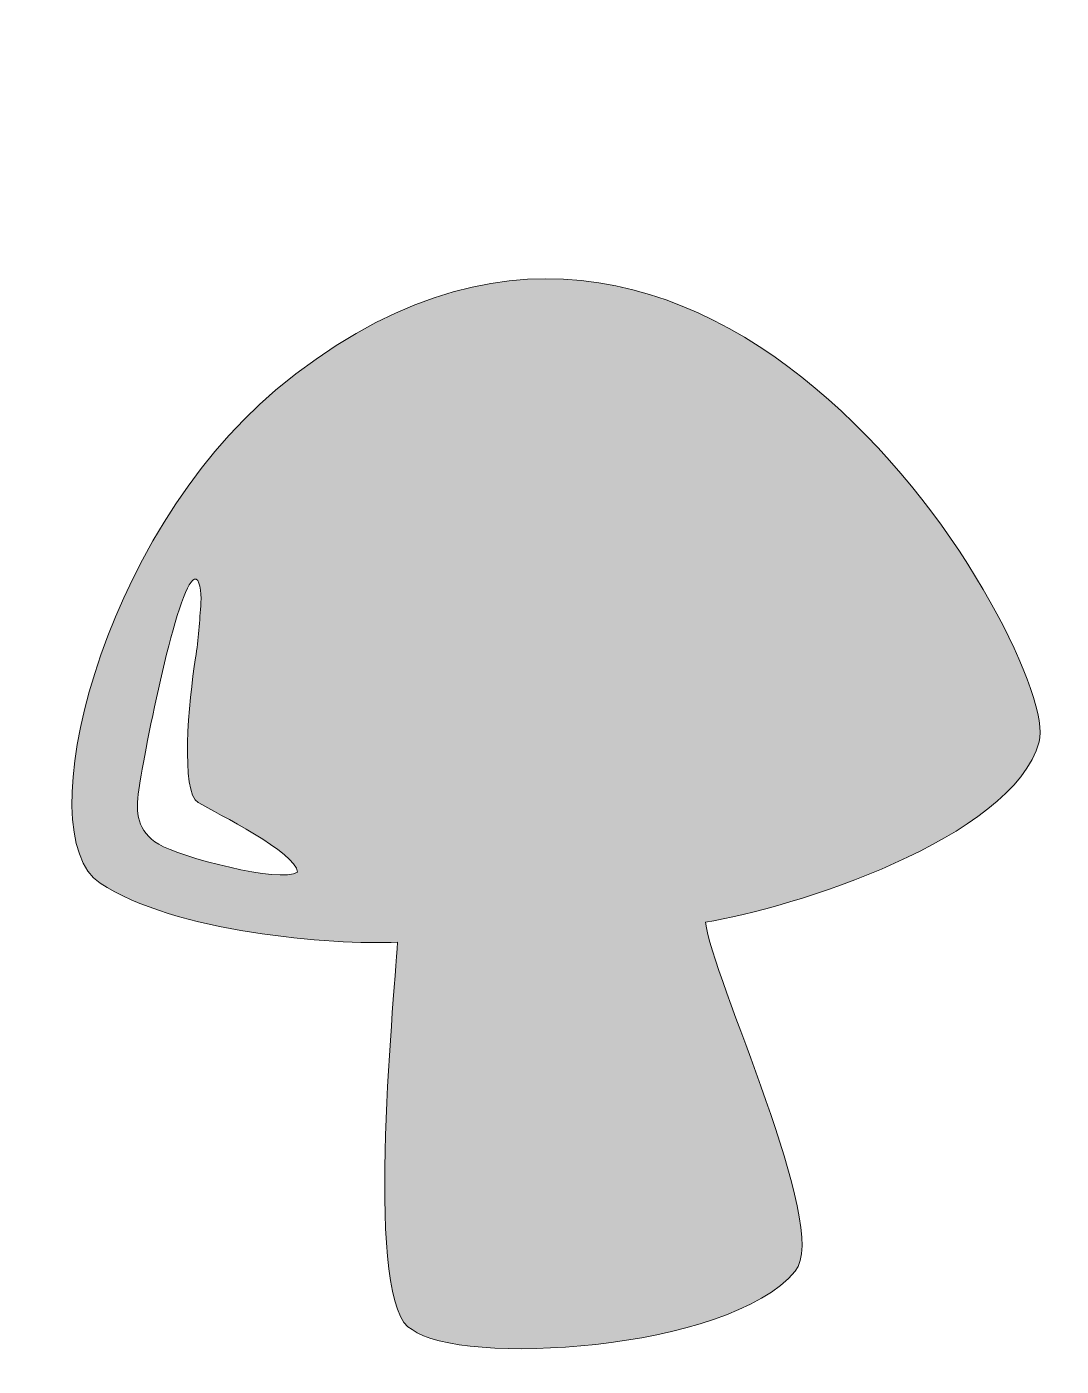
# Model space of a CAD drawing. Header units: inches. Extents: x -4 to 94, y -2 to 126.
import ezdxf

# ---------------------------------------------------------------- set-up
doc = ezdxf.new("R2010")
doc.units = ezdxf.units.IN
doc.header["$MEASUREMENT"] = 0
doc.layers.add('Layer 1', color=7, linetype='Continuous')

msp = doc.modelspace()

# ---------------------------------------------------------------- hatches: boundary and pattern name
at = {"layer": 'Layer 1', "true_color": 0xdfd800}
h = msp.add_hatch(color=52, dxfattribs=at)
h.dxf.hatch_style = 2
edge = h.paths.add_edge_path()
edge.add_spline(control_points=[(91.86, 57.64), (93.95, 65.29), (60.59, 125.53), (19.35, 91.01), (2.72, 77.09), (-4.28, 48.84), (2.67, 44.21), (9.62, 39.58), (24.7, 38.28), (30.93, 38.61), (30.55, 32.62), (27.69, 3.9), (32.32, 1.81), (36.72, -1.66), (62.31, -0.31), (68.7, 7.37), (72.11, 11.48), (60.68, 35.44), (60.18, 40.5), (68.27, 41.79), (89.35, 48.41), (91.86, 57.64)], knot_values=[0, 0, 0, 0, 1, 1, 1, 2, 2, 2, 3, 3, 3, 4, 4, 4, 5, 5, 5, 6, 6, 6, 7, 7, 7, 7], degree=3, periodic=1)
edge = h.paths.add_edge_path()
edge.add_spline(control_points=[(8.25, 47.9), (6.22, 49.14), (6.01, 50.84), (6.35, 53.08), (6.94, 56.97), (10, 72.49), (11.65, 73.07), (12.11, 73.23), (12.33, 71.85), (12.26, 70.87), (12.13, 69.1), (12.03, 67.34), (11.75, 65.6), (11.07, 61.46), (10.31, 52.84), (11.99, 51.86), (13.82, 50.8), (21.28, 47.14), (21.43, 45.24), (19.84, 44.17), (10.24, 46.69), (8.25, 47.9)], knot_values=[0, 0, 0, 0, 1, 1, 1, 2, 2, 2, 3, 3, 3, 4, 4, 4, 5, 5, 5, 6, 6, 6, 7, 7, 7, 7], degree=3, periodic=1)

# ---------------------------------------------------------------- linework, layer by layer
at = {"layer": 'Layer 1', "lineweight": 0}
for points in [[(91.86, 57.64), (93.95, 65.29), (60.59, 125.53), (19.35, 91.01), (2.72, 77.09), (-4.28, 48.84), (2.67, 44.21), (9.62, 39.58), (24.7, 38.28), (30.93, 38.61), (30.55, 32.62), (27.69, 3.9), (32.32, 1.81), (36.72, -1.66), (62.31, -0.31), (68.7, 7.37), (72.11, 11.48), (60.68, 35.44), (60.18, 40.5), (68.27, 41.79), (89.35, 48.41), (91.86, 57.64)], [(8.25, 47.9), (6.22, 49.14), (6.01, 50.84), (6.35, 53.08), (6.94, 56.97), (10, 72.49), (11.65, 73.07), (12.11, 73.23), (12.33, 71.85), (12.26, 70.87), (12.13, 69.1), (12.03, 67.34), (11.75, 65.6), (11.07, 61.46), (10.31, 52.84), (11.99, 51.86), (13.82, 50.8), (21.28, 47.14), (21.43, 45.24), (19.84, 44.17), (10.24, 46.69), (8.25, 47.9)]]:
    msp.add_open_spline(points, degree=3, knots=[0, 0, 0, 0, 1, 1, 1, 2, 2, 2, 3, 3, 3, 4, 4, 4, 5, 5, 5, 6, 6, 6, 7, 7, 7, 7], dxfattribs=at)

doc.saveas('drawing.dxf')
